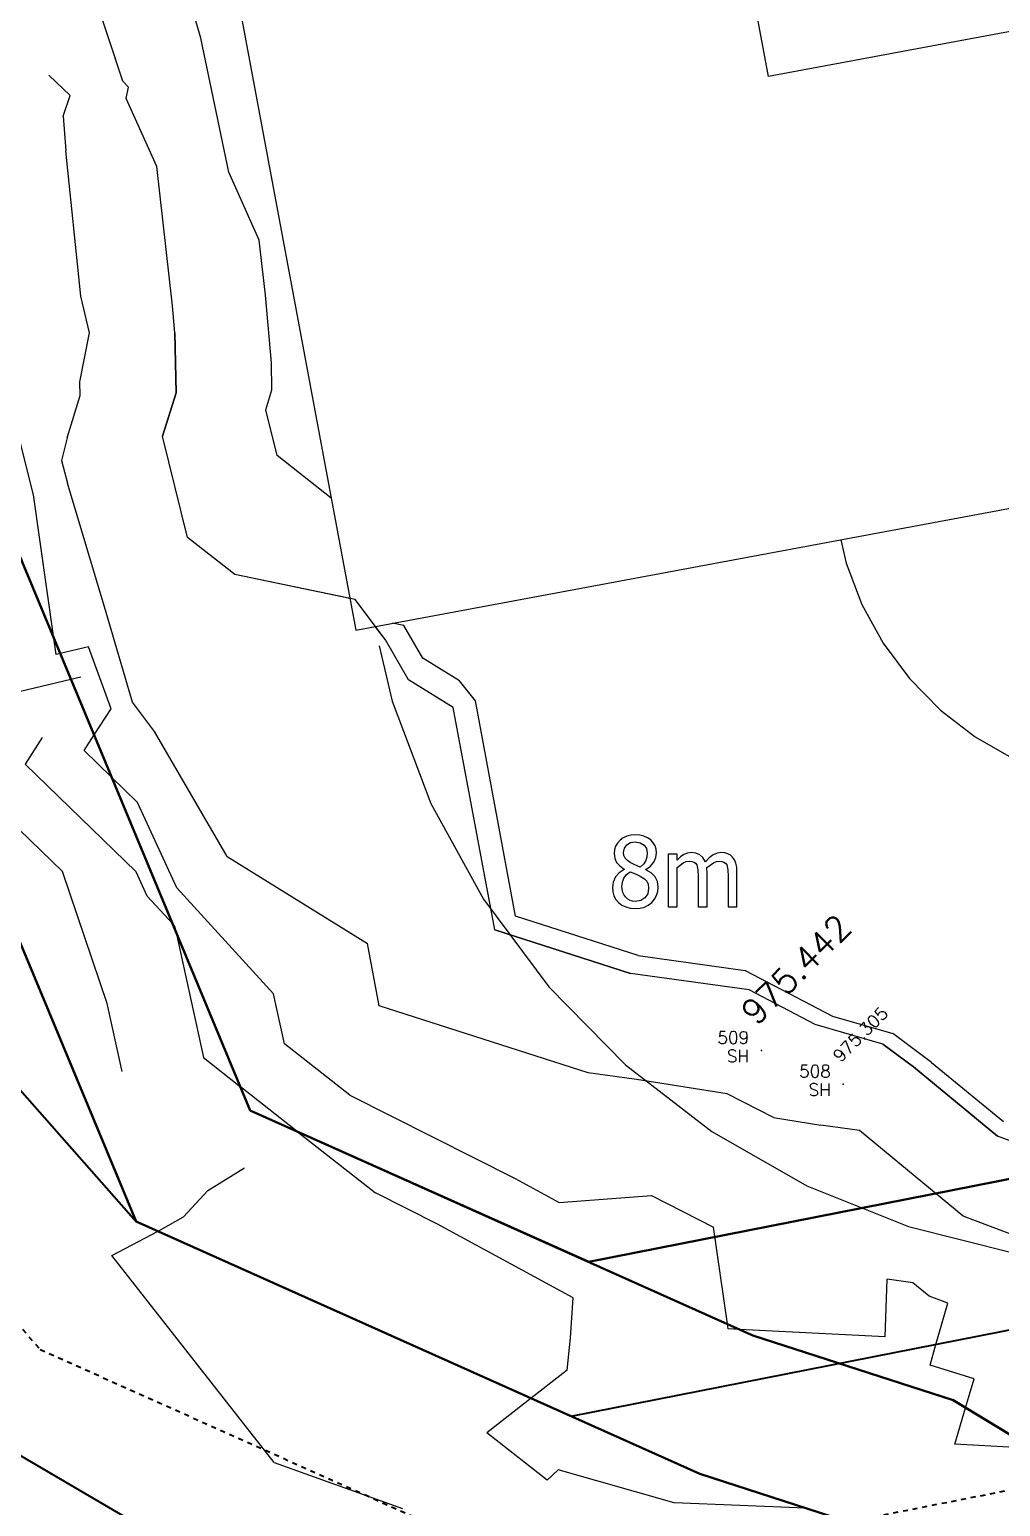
# Model space of a CAD drawing. Header units: metres. Extents: x 319894 to 3389272, y 120 to 6136017.
# Drawn here: x 320569.19 to 320588.87, y 3067814.25 to 3067844.19 of the extents above; entities that cross this region are included whole.
import ezdxf
from ezdxf.enums import TextEntityAlignment as Align

# ---------------------------------------------------------------- set-up
doc = ezdxf.new("R2010")
doc.units = ezdxf.units.M
doc.header["$MEASUREMENT"] = 0
doc.linetypes.add('DASHDOT', pattern=[1, 0.5, -0.25, 0, -0.25])
doc.layers.add('a_MUEBLE', color=255, linetype='Continuous', lineweight=5)
doc.layers.add('wall', color=4, linetype='Continuous', lineweight=30)
for name, color, linetype in [('Points', 7, 'Continuous'), ('Points-ELV', 6, 'Continuous'), ('Points-NUM', 4, 'Continuous'), ('Points-TXT', 3, 'Continuous'), ('SH', 7, 'Continuous')]:
    doc.layers.add(name, color=color, linetype=linetype)
doc.styles.add('romans', font='romans.shx')

# ---------------------------------------------------------------- blocks, each defined once
blk = doc.blocks.new('DFGDF')
at = {"color": 252, "true_color": 0x939598}
for p, q in [((320349.454, 3067941.149), (320347.621, 3067946.708)), ((320351.037, 3067942.02), (320349.89, 3067946.015)), ((320351.601, 3067939.301), (320351.037, 3067942.02)), ((320348.391, 3067940.854), (320347.959, 3067941.271)), ((320349.568, 3067941.025), (320349.454, 3067941.149)), ((320348.25, 3067940.436), (320348.391, 3067940.854)), ((320349.524, 3067940.795), (320349.568, 3067941.025)), ((320350.145, 3067939.414), (320349.524, 3067940.795)), ((320348.25, 3067940.436), (320348.301, 3067939.737)), ((320348.606, 3067936.787), (320348.301, 3067939.737)), ((320350.462, 3067936.59), (320350.145, 3067939.414)), ((320352.221, 3067937.922), (320351.601, 3067939.301)), ((320352.346, 3067936.809), (320352.221, 3067937.922)), ((320348.778, 3067936.042), (320348.606, 3067936.787)), ((320350.511, 3067936.042), (320350.462, 3067936.59)), ((320352.467, 3067935.438), (320352.346, 3067936.809)), ((320348.585, 3067935.055), (320348.778, 3067936.042)), ((320350.511, 3067936.042), (320350.534, 3067934.83)), ((320352.478, 3067934.888), (320352.467, 3067935.438)), ((320348.591, 3067934.772), (320348.585, 3067935.055)), ((320350.534, 3067934.83), (320350.262, 3067933.948)), ((320352.355, 3067934.487), (320352.478, 3067934.888)), ((320348.325, 3067933.914), (320348.591, 3067934.772)), ((320352.584, 3067933.557), (320352.355, 3067934.487)), ((320347.648, 3067932.763), (320347.319, 3067934.052)), ((320348.325, 3067933.914), (320348.216, 3067933.454)), ((320350.769, 3067931.897), (320350.262, 3067933.948)), ((320348.057, 3067929.853), (320346.581, 3067933.402)), ((320348.216, 3067933.454), (320348.332, 3067933)), ((320353.675, 3067932.696), (320352.584, 3067933.557)), ((320349.115, 3067930.377), (320348.332, 3067933)), ((320348.057, 3067929.853), (320347.648, 3067932.763)), ((320349.727, 3067918.031), (320343.778, 3067932.33)), ((320351.724, 3067931.143), (320350.769, 3067931.897)), ((320354.055, 3067930.66), (320351.724, 3067931.143)), ((320349.654, 3067928.555), (320349.115, 3067930.377)), ((320354.776, 3067929.822), (320354.572, 3067930.093)), ((320355.15, 3067930.111), (320354.922, 3067930.158)), ((320355.534, 3067929.449), (320355.15, 3067930.111)), ((320348.103, 3067929.527), (320348.057, 3067929.853)), ((320348.057, 3067929.853), (320348.185, 3067929.546)), ((320355.244, 3067929.014), (320354.776, 3067929.822)), ((320348.185, 3067929.546), (320348.103, 3067929.527)), ((320348.758, 3067929.683), (320348.185, 3067929.546)), ((320348.404, 3067929.02), (320348.185, 3067929.546)), ((320349.219, 3067928.424), (320348.758, 3067929.683)), ((320356.277, 3067928.989), (320355.534, 3067929.449)), ((320348.404, 3067929.02), (320347.068, 3067928.7)), ((320348.606, 3067929.068), (320348.404, 3067929.02)), ((320348.404, 3067929.02), (320348.873, 3067927.893)), ((320356.15, 3067928.453), (320355.244, 3067929.014)), ((320356.599, 3067928.584), (320356.277, 3067928.989)), ((320350.097, 3067927.966), (320349.654, 3067928.555)), ((320357.416, 3067924.219), (320356.599, 3067928.584)), ((320348.873, 3067927.893), (320349.219, 3067928.424)), ((320356.994, 3067923.943), (320356.15, 3067928.453)), ((320348.669, 3067927.579), (320348.873, 3067927.893)), ((320349.229, 3067927.037), (320348.873, 3067927.893)), ((320351.567, 3067925.429), (320350.097, 3067927.966)), ((320347.824, 3067927.844), (320347.475, 3067927.299)), ((320349.726, 3067925.117), (320347.475, 3067927.299)), ((320349.229, 3067927.037), (320348.669, 3067927.579)), ((320346.281, 3067927.018), (320348.234, 3067925.124)), ((320349.756, 3067926.526), (320349.229, 3067927.037)), ((320349.229, 3067927.037), (320350.467, 3067924.063)), ((320350.55, 3067924.796), (320349.756, 3067926.526)), ((320359.597, 3067925.806), (320359.533, 3067925.759)), ((320359.67, 3067925.839), (320359.597, 3067925.806)), ((320359.752, 3067925.859), (320359.67, 3067925.839)), ((320359.841, 3067925.866), (320359.752, 3067925.859)), ((320359.933, 3067925.86), (320359.841, 3067925.866)), ((320360.016, 3067925.84), (320359.933, 3067925.86)), ((320360.089, 3067925.809), (320360.016, 3067925.84)), ((320360.153, 3067925.764), (320360.089, 3067925.809)), ((320359.418, 3067925.568), (320359.411, 3067925.49)), ((320359.441, 3067925.638), (320359.418, 3067925.568)), ((320359.479, 3067925.702), (320359.441, 3067925.638)), ((320359.533, 3067925.759), (320359.479, 3067925.702)), ((320359.602, 3067925.512), (320359.619, 3067925.6)), ((320359.611, 3067925.447), (320359.602, 3067925.512)), ((320359.619, 3067925.6), (320359.669, 3067925.668)), ((320359.669, 3067925.668), (320359.745, 3067925.711)), ((320359.745, 3067925.711), (320359.84, 3067925.725)), ((320359.84, 3067925.725), (320359.942, 3067925.709)), ((320359.942, 3067925.709), (320360.018, 3067925.661)), ((320360.018, 3067925.661), (320360.066, 3067925.589)), ((320360.066, 3067925.589), (320360.082, 3067925.501)), ((320360.082, 3067925.501), (320360.075, 3067925.419)), ((320360.204, 3067925.709), (320360.153, 3067925.764)), ((320360.241, 3067925.648), (320360.204, 3067925.709)), ((320360.263, 3067925.579), (320360.241, 3067925.648)), ((320360.256, 3067925.408), (320360.27, 3067925.503)), ((320360.27, 3067925.503), (320360.263, 3067925.579)), ((320360.9, 3067925.497), (320360.827, 3067925.468)), ((320360.98, 3067925.507), (320360.9, 3067925.497)), ((320361.069, 3067925.496), (320360.98, 3067925.507)), ((320361.148, 3067925.464), (320361.069, 3067925.496)), ((320361.499, 3067925.495), (320361.419, 3067925.46)), ((320361.587, 3067925.507), (320361.499, 3067925.495)), ((320361.653, 3067925.501), (320361.587, 3067925.507)), ((320361.713, 3067925.485), (320361.653, 3067925.501)), ((320351.567, 3067925.429), (320354.414, 3067923.665)), ((320359.411, 3067925.49), (320359.424, 3067925.39)), ((320359.424, 3067925.39), (320359.462, 3067925.308)), ((320359.462, 3067925.308), (320359.526, 3067925.238)), ((320359.526, 3067925.238), (320359.618, 3067925.174)), ((320359.636, 3067925.393), (320359.611, 3067925.447)), ((320359.679, 3067925.346), (320359.636, 3067925.393)), ((320359.738, 3067925.305), (320359.679, 3067925.346)), ((320359.829, 3067925.26), (320359.738, 3067925.305)), ((320359.94, 3067925.215), (320359.829, 3067925.26)), ((320360.01, 3067925.28), (320359.94, 3067925.215)), ((320360.053, 3067925.346), (320360.01, 3067925.28)), ((320360.075, 3067925.419), (320360.053, 3067925.346)), ((320360.053, 3067925.167), (320360.146, 3067925.23)), ((320360.146, 3067925.23), (320360.214, 3067925.313)), ((320360.214, 3067925.313), (320360.256, 3067925.408)), ((320360.687, 3067925.477), (320360.507, 3067925.477)), ((320360.507, 3067925.477), (320360.507, 3067924.407)), ((320360.687, 3067925.358), (320360.687, 3067925.477)), ((320360.757, 3067925.421), (320360.687, 3067925.358)), ((320360.687, 3067925.206), (320360.811, 3067925.299)), ((320360.687, 3067924.407), (320360.687, 3067925.206)), ((320360.827, 3067925.468), (320360.757, 3067925.421)), ((320360.811, 3067925.299), (320360.874, 3067925.326)), ((320360.874, 3067925.326), (320360.934, 3067925.335)), ((320360.934, 3067925.335), (320360.988, 3067925.331)), ((320360.988, 3067925.331), (320361.03, 3067925.317)), ((320361.03, 3067925.317), (320361.061, 3067925.294)), ((320361.061, 3067925.294), (320361.084, 3067925.261)), ((320361.084, 3067925.261), (320361.108, 3067925.162)), ((320361.212, 3067925.407), (320361.148, 3067925.464)), ((320361.26, 3067925.322), (320361.212, 3067925.407)), ((320361.34, 3067925.402), (320361.26, 3067925.322)), ((320361.29, 3067925.203), (320361.422, 3067925.301)), ((320361.293, 3067925.164), (320361.29, 3067925.203)), ((320361.419, 3067925.46), (320361.34, 3067925.402)), ((320361.422, 3067925.301), (320361.484, 3067925.327)), ((320361.484, 3067925.327), (320361.541, 3067925.335)), ((320361.541, 3067925.335), (320361.595, 3067925.331)), ((320361.595, 3067925.331), (320361.637, 3067925.317)), ((320361.637, 3067925.317), (320361.668, 3067925.294)), ((320361.668, 3067925.294), (320361.692, 3067925.261)), ((320361.692, 3067925.261), (320361.715, 3067925.162)), ((320361.766, 3067925.457), (320361.713, 3067925.485)), ((320361.811, 3067925.416), (320361.766, 3067925.457)), ((320361.849, 3067925.361), (320361.811, 3067925.416)), ((320361.878, 3067925.294), (320361.849, 3067925.361)), ((320361.895, 3067925.212), (320361.878, 3067925.294)), ((320361.901, 3067925.111), (320361.895, 3067925.212)), ((320349.141, 3067922.449), (320348.234, 3067925.124)), ((320349.951, 3067924.628), (320349.726, 3067925.117)), ((320359.392, 3067924.912), (320359.376, 3067924.801)), ((320359.438, 3067925.014), (320359.392, 3067924.912)), ((320359.514, 3067925.101), (320359.438, 3067925.014)), ((320359.618, 3067925.169), (320359.514, 3067925.101)), ((320359.569, 3067924.815), (320359.579, 3067924.908)), ((320359.579, 3067924.908), (320359.611, 3067924.991)), ((320359.611, 3067924.991), (320359.663, 3067925.062)), ((320359.618, 3067925.174), (320359.618, 3067925.169)), ((320359.663, 3067925.062), (320359.733, 3067925.121)), ((320359.733, 3067925.121), (320359.855, 3067925.071)), ((320359.855, 3067925.071), (320359.942, 3067925.032)), ((320359.942, 3067925.032), (320360.024, 3067924.978)), ((320360.024, 3067924.978), (320360.075, 3067924.926)), ((320360.053, 3067925.161), (320360.053, 3067925.167)), ((320360.162, 3067925.096), (320360.053, 3067925.161)), ((320360.075, 3067924.926), (320360.101, 3067924.865)), ((320360.241, 3067925.019), (320360.162, 3067925.096)), ((320360.289, 3067924.924), (320360.241, 3067925.019)), ((320360.306, 3067924.805), (320360.289, 3067924.924)), ((320361.108, 3067925.162), (320361.114, 3067925.026)), ((320361.114, 3067925.026), (320361.114, 3067924.407)), ((320361.294, 3067925.111), (320361.293, 3067925.164)), ((320361.294, 3067924.407), (320361.294, 3067925.111)), ((320361.715, 3067925.162), (320361.721, 3067925.026)), ((320361.721, 3067925.026), (320361.721, 3067924.407)), ((320361.901, 3067924.407), (320361.901, 3067925.111)), ((320350.467, 3067924.063), (320349.951, 3067924.628)), ((320352.512, 3067922.648), (320350.55, 3067924.796)), ((320359.376, 3067924.801), (320359.384, 3067924.715)), ((320359.384, 3067924.715), (320359.408, 3067924.634)), ((320359.408, 3067924.634), (320359.446, 3067924.56)), ((320359.588, 3067924.697), (320359.569, 3067924.815)), ((320359.613, 3067924.646), (320359.588, 3067924.697)), ((320359.647, 3067924.602), (320359.613, 3067924.646)), ((320359.689, 3067924.565), (320359.647, 3067924.602)), ((320360.091, 3067924.675), (320360.036, 3067924.59)), ((320360.109, 3067924.786), (320360.091, 3067924.675)), ((320360.101, 3067924.865), (320360.109, 3067924.786)), ((320360.231, 3067924.564), (320360.272, 3067924.636)), ((320360.272, 3067924.636), (320360.297, 3067924.717)), ((320360.297, 3067924.717), (320360.306, 3067924.805)), ((320359.446, 3067924.56), (320359.499, 3067924.497)), ((320359.499, 3067924.497), (320359.567, 3067924.445)), ((320359.567, 3067924.445), (320359.647, 3067924.406)), ((320359.647, 3067924.406), (320359.739, 3067924.382)), ((320359.735, 3067924.538), (320359.689, 3067924.565)), ((320359.786, 3067924.522), (320359.735, 3067924.538)), ((320359.739, 3067924.382), (320359.841, 3067924.375)), ((320359.843, 3067924.517), (320359.786, 3067924.522)), ((320359.841, 3067924.375), (320359.936, 3067924.382)), ((320359.952, 3067924.535), (320359.843, 3067924.517)), ((320359.936, 3067924.382), (320360.024, 3067924.405)), ((320360.036, 3067924.59), (320359.952, 3067924.535)), ((320360.024, 3067924.405), (320360.102, 3067924.444)), ((320360.102, 3067924.444), (320360.173, 3067924.498)), ((320360.173, 3067924.498), (320360.231, 3067924.564)), ((320360.507, 3067924.407), (320360.687, 3067924.407)), ((320361.114, 3067924.407), (320361.294, 3067924.407)), ((320361.721, 3067924.407), (320361.901, 3067924.407)), ((320349.727, 3067918.031), (320344.277, 3067924.209)), ((320350.505, 3067924.02), (320350.467, 3067924.063)), ((320350.467, 3067924.063), (320350.528, 3067923.914)), ((320350.505, 3067924.02), (320350.528, 3067923.914)), ((320359.898, 3067923.423), (320357.416, 3067924.219)), ((320350.528, 3067923.914), (320351.088, 3067921.352)), ((320351.841, 3067920.76), (320350.528, 3067923.914)), ((320356.994, 3067923.943), (320359.744, 3067923.06)), ((320354.65, 3067922.404), (320354.414, 3067923.665)), ((320359.898, 3067923.423), (320362.068, 3067923.119)), ((320362.068, 3067923.119), (320363.834, 3067922.192)), ((320362.148, 3067922.723), (320359.744, 3067923.06)), ((320352.733, 3067921.634), (320352.512, 3067922.648)), ((320363.483, 3067922.023), (320362.148, 3067922.723)), ((320349.443, 3067921.069), (320349.141, 3067922.449)), ((320358.888, 3067921.045), (320354.65, 3067922.404)), ((320364.854, 3067921.628), (320363.483, 3067922.023)), ((320363.834, 3067922.192), (320365.062, 3067921.839)), ((320354.058, 3067920.593), (320352.733, 3067921.634)), ((320364.854, 3067921.628), (320365.475, 3067921.165)), ((320365.844, 3067921.256), (320365.062, 3067921.839)), ((320351.088, 3067921.352), (320351.841, 3067920.76)), ((320359.863, 3067920.908), (320358.888, 3067921.045)), ((320365.475, 3067921.165), (320367.177, 3067919.762)), ((320365.844, 3067921.256), (320367.302, 3067920.054)), ((320352.039, 3067920.282), (320351.841, 3067920.76)), ((320352.991, 3067919.856), (320351.841, 3067920.76)), ((320361.703, 3067920.617), (320359.863, 3067920.908)), ((320354.058, 3067920.593), (320357.405, 3067918.903)), ((320362.642, 3067920.14), (320361.703, 3067920.617)), ((320352.039, 3067920.282), (320352.991, 3067919.856)), ((320362.642, 3067920.14), (320363.598, 3067919.981)), ((320352.991, 3067919.856), (320354.578, 3067918.608)), ((320361.707, 3067915.952), (320352.991, 3067919.856)), ((320364.382, 3067919.872), (320363.598, 3067919.981)), ((320366.486, 3067918.138), (320364.382, 3067919.872)), ((320351.179, 3067918.657), (320351.922, 3067919.12)), ((320350.686, 3067918.124), (320351.179, 3067918.657)), ((320355.832, 3067917.975), (320354.578, 3067918.608)), ((320357.405, 3067918.903), (320358.3, 3067918.418)), ((320358.3, 3067918.418), (320360.168, 3067918.558)), ((320360.168, 3067918.558), (320361.425, 3067917.912)), ((320350.169, 3067917.833), (320349.727, 3067918.031)), ((320350.22, 3067917.859), (320350.686, 3067918.124)), ((320368.885, 3067917.232), (320366.486, 3067918.138)), ((320349.23, 3067917.34), (320350.169, 3067917.833)), ((320350.169, 3067917.833), (320350.22, 3067917.859)), ((320350.169, 3067917.833), (320357.728, 3067914.447)), ((320358.584, 3067916.484), (320355.832, 3067917.975)), ((320361.707, 3067915.952), (320361.425, 3067917.912)), ((320352.522, 3067913.147), (320349.23, 3067917.34)), ((320364.902, 3067915.69), (320364.947, 3067916.859)), ((320365.462, 3067916.787), (320364.947, 3067916.859)), ((320365.794, 3067916.514), (320365.462, 3067916.787)), ((320366.172, 3067916.371), (320365.794, 3067916.514)), ((320358.529, 3067915.671), (320358.584, 3067916.484)), ((320365.933, 3067915.539), (320366.172, 3067916.371)), ((320361.721, 3067915.853), (320361.707, 3067915.952)), ((320361.954, 3067915.841), (320361.707, 3067915.952)), ((320365.933, 3067915.539), (320368.561, 3067916.058)), ((320358.462, 3067915.019), (320358.529, 3067915.671)), ((320361.954, 3067915.841), (320361.721, 3067915.853)), ((320364.902, 3067915.69), (320361.954, 3067915.841)), ((320362.224, 3067915.72), (320361.954, 3067915.841)), ((320363.975, 3067915.153), (320362.224, 3067915.72)), ((320363.975, 3067915.153), (320365.933, 3067915.539)), ((320365.812, 3067915.119), (320365.933, 3067915.539)), ((320351.639, 3067910.783), (320344.35, 3067915.054)), ((320358.462, 3067915.019), (320358.37, 3067914.951)), ((320358.543, 3067914.082), (320363.975, 3067915.153)), ((320363.975, 3067915.153), (320366.282, 3067914.406)), ((320366.704, 3067914.843), (320365.812, 3067915.119)), ((320358.37, 3067914.951), (320357.728, 3067914.447)), ((320366.532, 3067914.254), (320366.704, 3067914.843)), ((320357.728, 3067914.447), (320356.835, 3067913.747)), ((320357.728, 3067914.447), (320358.543, 3067914.082)), ((320366.282, 3067914.406), (320366.532, 3067914.254)), ((320366.315, 3067913.515), (320366.532, 3067914.254)), ((320366.532, 3067914.254), (320368.768, 3067912.898)), ((320358.543, 3067914.082), (320361.146, 3067912.916)), ((320358.051, 3067912.785), (320356.835, 3067913.747)), ((320367.895, 3067913.428), (320366.315, 3067913.515)), ((320352.522, 3067913.147), (320355.12, 3067912.212)), ((320358.051, 3067912.785), (320358.279, 3067912.994)), ((320360.625, 3067912.327), (320358.279, 3067912.994)), ((320361.146, 3067912.916), (320363.29, 3067912.221)), ((320363.29, 3067912.221), (320360.625, 3067912.327))]:
    blk.add_line(p, q, dxfattribs=at)
blk = doc.blocks.new('POINTS')
at = {"layer": 'Points'}
blk.add_line((0, 0), (0, 0), dxfattribs=at)
blk.add_point((0, 0), dxfattribs=at)
at = {"layer": 'Points-ELV', "style": 'romans'}
blk.add_attdef('ELEV', text='', height=1, rotation=45, dxfattribs=at).set_placement((0, 0), align=Align.BOTTOM_LEFT)
at = {"layer": 'Points-NUM', "style": 'romans'}
blk.add_attdef('PTNUM', text='', height=1, dxfattribs=at).set_placement((0, 0), align=Align.BOTTOM_RIGHT)
at = {"layer": 'Points-TXT', "style": 'romans'}
blk.add_attdef('DESC', text='', height=1, dxfattribs=at).set_placement((0, 0), align=Align.BOTTOM_RIGHT)

msp = doc.modelspace()

# ---------------------------------------------------------------- linework, layer by layer
at = {"color": 1, "lineweight": 50, "elevation": 987.586}
msp.add_lwpolyline([(320636.087, 3067891.119), (320630.767, 3067889.874), (320630.345, 3067884.275), (320622.2, 3067872.041), (320616.323, 3067872.576), (320603.895, 3067879.886), (320585.386, 3067896.378), (320579.536, 3067901.616), (320576.155, 3067900.517), (320563.69, 3067886.073), (320563.979, 3067879.374), (320558.565, 3067872.741), (320560.927, 3067867.626), (320559.898, 3067862.776), (320561.16, 3067846.459), (320565.404, 3067834.326), (320571.354, 3067820.027), (320582.772, 3067814.912), (320586.652, 3067813.655), (320589.535, 3067811.907), (320604.194, 3067811.678), (320627.308, 3067810.598), (320633.939, 3067813.174)], dxfattribs=at)
at = {"color": 3, "lineweight": 50, "elevation": 987.586}
msp.add_lwpolyline([(320633.277, 3067883.266), (320623.707, 3067868.891), (320615.381, 3067869.649), (320602.12, 3067877.449), (320583.387, 3067894.141), (320578.822, 3067898.229), (320577.879, 3067897.923), (320566.739, 3067885.013), (320567.026, 3067878.362), (320562.075, 3067872.296), (320564.069, 3067867.978), (320562.922, 3067862.576), (320564.121, 3067847.08), (320568.207, 3067835.398), (320573.666, 3067822.278), (320583.851, 3067817.716), (320587.909, 3067816.402), (320590.395, 3067814.894), (320604.287, 3067814.677), (320626.814, 3067813.624), (320633.118, 3067816.073)], dxfattribs=at)
at = {"color": 3, "lineweight": 50}
msp.add_lwpolyline([(320573.666, 3067822.278), (320580.525, 3067819.206), (320589.749, 3067821.025), (320592.599, 3067821.306), (320599.272, 3067823.345), (320605.079, 3067826.074), (320608.076, 3067828.712), (320614.562, 3067836.335), (320618.22, 3067842.646), (320620.211, 3067849.832), (320621.418, 3067855.556), (320622.274, 3067859.617), (320622.381, 3067860.124), (320622.515, 3067860.758), (320622.633, 3067861.318), (320622.854, 3067862.6), (320623.163, 3067864.382), (320623.432, 3067865.939), (320624.026, 3067869.37)], dxfattribs=at)
at = {"color": 5, "lineweight": 30}
msp.add_lwpolyline([(320593.223, 3067820.121), (320588.804, 3067821.758), (320587.102, 3067823.161), (320586.481, 3067823.624), (320585.11, 3067824.018), (320583.775, 3067824.719), (320581.37, 3067825.056), (320578.621, 3067825.938), (320577.777, 3067830.448), (320576.87, 3067831.01), (320576.402, 3067831.817), (320575.79, 3067832.633), (320573.351, 3067833.139), (320572.395, 3067833.893), (320571.889, 3067835.944), (320572.161, 3067836.826), (320572.137, 3067838.038), (320572.089, 3067838.586), (320571.772, 3067841.41), (320571.151, 3067842.79), (320571.195, 3067843.021), (320571.081, 3067843.145), (320569.248, 3067848.704)], dxfattribs=at)
at = {"color": 1, "linetype": 'DASHDOT', "lineweight": 40, "ltscale": 0.2}
msp.add_lwpolyline([(320552.154, 3067845.444), (320555.681, 3067841.87), (320559.139, 3067834.792), (320562.698, 3067825.04), (320569.409, 3067817.432), (320579.83, 3067812.764), (320590.719, 3067814.912), (320593.889, 3067815.225), (320601.589, 3067817.577), (320608.613, 3067820.877), (320612.621, 3067824.406), (320619.769, 3067832.806), (320624.115, 3067840.305), (320626.373, 3067848.458)], dxfattribs=at)
at = {"color": 1}
for points in [[(320585.631, 3067833.848), (320585.741, 3067833.371), (320586.059, 3067832.535), (320586.489, 3067831.751), (320587.022, 3067831.033), (320587.649, 3067830.395), (320588.357, 3067829.849), (320589.134, 3067829.405), (320589.963, 3067829.072), (320590.831, 3067828.856), (320591.72, 3067828.76), (320592.614, 3067828.788), (320609.324, 3067831.904), (320610.168, 3067832.2), (320610.963, 3067832.61), (320611.694, 3067833.124), (320612.348, 3067833.734), (320612.912, 3067834.428), (320613.376, 3067835.193), (320613.73, 3067836.013), (320613.969, 3067836.875), (320614.087, 3067837.762), (320614.083, 3067838.656), (320614.013, 3067839.141)], [(320576.28, 3067831.695), (320576.538, 3067830.574), (320577.327, 3067828.503), (320578.392, 3067826.56), (320579.713, 3067824.781), (320581.266, 3067823.2), (320583.021, 3067821.847), (320584.945, 3067820.747), (320587.001, 3067819.921), (320589.151, 3067819.385), (320591.355, 3067819.149), (320593.51, 3067819.215)]]:
    msp.add_lwpolyline(points, dxfattribs=at)
at = {"layer": 'a_MUEBLE', "color": 252, "lineweight": 40, "true_color": 0x939598}
for points in [[(320553.91, 3067848.181), (320558.349, 3067843.682), (320562.12, 3067835.966), (320565.525, 3067826.635), (320571.354, 3067820.027), (320580.17, 3067816.078), (320590.188, 3067818.054), (320593.191, 3067818.35), (320600.354, 3067820.539), (320606.741, 3067823.54), (320610.221, 3067826.603), (320617.022, 3067834.596), (320621.009, 3067841.475), (320623.127, 3067849.122)], [(320628.959, 3067847.701), (320626.586, 3067839.132), (320621.972, 3067831.172), (320614.51, 3067822.385), (320610.065, 3067818.472), (320602.517, 3067814.926), (320594.374, 3067812.438), (320585.513, 3067811.563), (320578.022, 3067811.745), (320573.266, 3067812.779), (320565.976, 3067817.05), (320560.276, 3067823.515), (320556.591, 3067833.614), (320553.389, 3067840.166), (320550.615, 3067842.978), (320547.231, 3067844.163), (320542.955, 3067842.585), (320540.462, 3067839.847), (320538.302, 3067846.059)]]:
    msp.add_lwpolyline(points, dxfattribs=at)
at = {"layer": 'wall'}
msp.add_lwpolyline([(320580.316, 3067863.882), (320570.21, 3067861.998), (320575.801, 3067832.015), (320615.123, 3067839.347), (320613.382, 3067848.686), (320584.165, 3067843.238), (320580.316, 3067863.882)], dxfattribs=at)

# ---------------------------------------------------------------- block references
at = {"color": 1}
msp.add_blockref('DFGDF', (221.627, -98.004), dxfattribs=at)
at = {"layer": 'SH', "linetype": 'Continuous'}
ref = msp.add_blockref('POINTS', (320584.023, 3067823.492, 1.442), dxfattribs=at)
ref.add_attrib('PTNUM', '509', dxfattribs={"layer": 'Points-NUM', "height": 0.25, "style": 'romans'}).set_placement((320583.773, 3067823.555, 1.442), align=Align.BOTTOM_RIGHT)
ref.add_attrib('DESC', 'SH', dxfattribs={"layer": 'Points-TXT', "height": 0.25, "style": 'romans'}).set_placement((320583.773, 3067823.18, 1.442), align=Align.BOTTOM_RIGHT)
ref.add_attrib('ELEV', '975.442', dxfattribs={"layer": 'Points-ELV', "lineweight": 50, "height": 0.5, "rotation": 45, "style": 'romans'}).set_placement((320584.023, 3067823.867, 1.442), align=Align.BOTTOM_LEFT)
ref = msp.add_blockref('POINTS', (320585.679, 3067822.809, 1.305), dxfattribs=at)
ref.add_attrib('PTNUM', '508', dxfattribs={"layer": 'Points-NUM', "height": 0.25, "style": 'romans'}).set_placement((320585.429, 3067822.872, 1.305), align=Align.BOTTOM_RIGHT)
ref.add_attrib('DESC', 'SH', dxfattribs={"layer": 'Points-TXT', "height": 0.25, "style": 'romans'}).set_placement((320585.429, 3067822.497, 1.305), align=Align.BOTTOM_RIGHT)
ref.add_attrib('ELEV', '975.305', dxfattribs={"layer": 'Points-ELV', "height": 0.25, "rotation": 45, "style": 'romans'}).set_placement((320585.679, 3067823.184, 1.305), align=Align.BOTTOM_LEFT)

doc.saveas('drawing.dxf')
